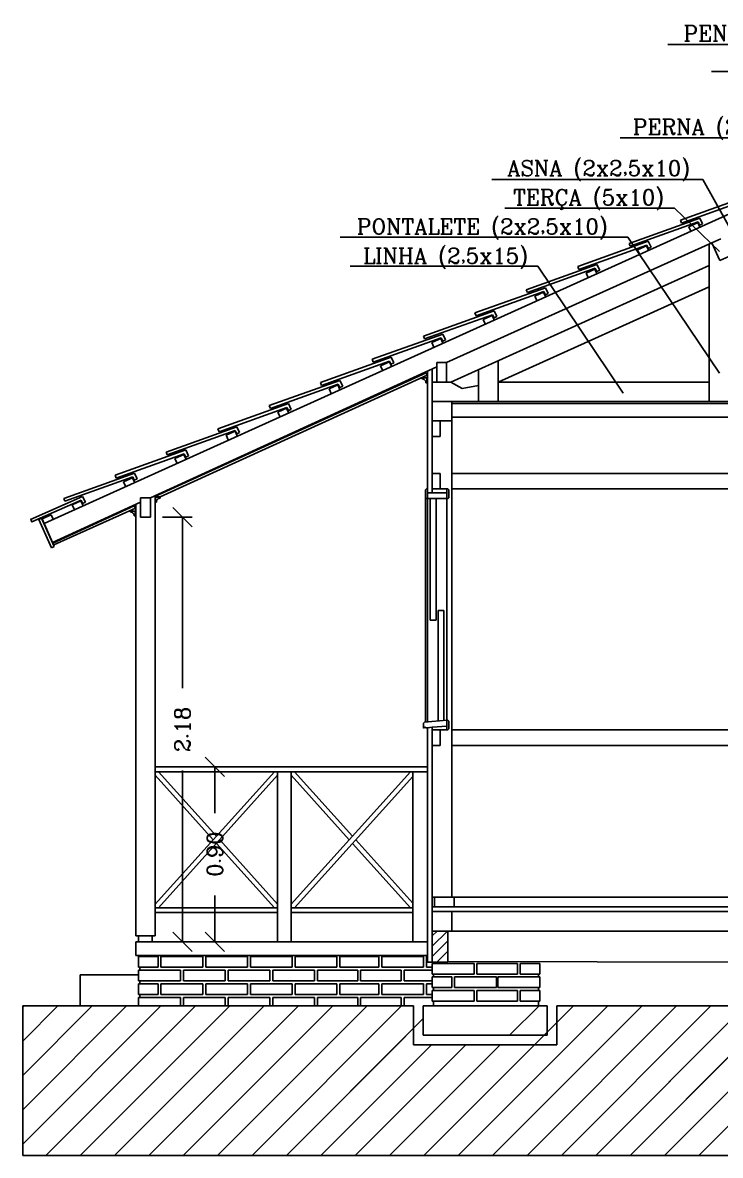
# Model space of a CAD drawing. Extents: x -7 to 226, y -20 to 32.
# Drawn here: x 127.57 to 131.15, y 0.23 to 6.06 of the extents above; entities that cross this region are included whole.
import ezdxf
from ezdxf.enums import TextEntityAlignment as Align

# ---------------------------------------------------------------- set-up
doc = ezdxf.new("R2010")
doc.units = 0
doc.header["$LTSCALE"] = 20
doc.linetypes.add('DASHED2', pattern=[0.375, 0.25, -0.125])
doc.layers.get('0').update_dxf_attribs({"linetype": 'CONTINUOUS'})
doc.layers.get('DEFPOINTS').update_dxf_attribs({"linetype": 'CONTINUOUS'})
for name, color, linetype in [('CONCRETO', 5, 'CONTINUOUS'), ('DIM', 244, 'CONTINUOUS'), ('MADEIRAME', 244, 'CONTINUOUS'), ('PAREDE', 250, 'CONTINUOUS'), ('PEDRA', 250, 'CONTINUOUS'), ('PISO', 30, 'CONTINUOUS'), ('TELHADO', 1, 'CONTINUOUS'), ('TEXTO', 244, 'CONTINUOUS'), ('VIEW', 210, 'CONTINUOUS'), ('VISTAL', 30, 'CONTINUOUS'), ('VISTAP', 244, 'CONTINUOUS')]:
    doc.layers.add(name, color=color, linetype=linetype)
doc.styles.add('ROMANC', font='romanc.shx', dxfattribs={"height": 0.08})
doc.dimstyles.new('ROMANC', dxfattribs={"dimtxt": 0.1, "dimasz": 0.18, "dimexe": 0.05, "dimexo": 0.0625, "dimgap": 0.09, "dimtad": 0, "dimzin": 0, "dimtxsty": 'ROMANC', "dimblk1": 'NONE', "dimblk2": 'NONE', "dimsah": 1, "dimcen": 0.09, "dimclrd": 244, "dimclre": 244, "dimclrt": 244, "dimazin": 3, "dimtfac": 1, "dimtdec": 4, "dimtofl": 0, "dimtmove": 0, "dimatfit": 3, "dimtolj": 1, "dimtzin": 0})

# ---------------------------------------------------------------- blocks, each defined once
blk = doc.blocks.new('*X4')
at = {"color": 0, "linetype": 'CONTINUOUS'}
for p, q in [((15.334, -15.0009), (15.4118, -14.9231)), ((15.334, -14.9478), (15.3588, -14.9231)), ((15.334, -15.0539), (15.414, -14.9739)), ((15.3579, -15.0831), (15.414, -15.0269)), ((15.4109, -15.0831), (15.414, -15.08))]:
    blk.add_line(p, q, dxfattribs=at)
blk = doc.blocks.new('*X3')
at = {"color": 0, "linetype": 'CONTINUOUS'}
for p, q in [((15.334, -15.0009), (15.4118, -14.9231)), ((15.334, -14.9478), (15.3588, -14.9231)), ((15.334, -15.0539), (15.414, -14.9739)), ((15.3579, -15.0831), (15.414, -15.0269)), ((15.4109, -15.0831), (15.414, -15.08))]:
    blk.add_line(p, q, dxfattribs=at)
blk = doc.blocks.new('*X2')
at = {"color": 0, "linetype": 'CONTINUOUS'}
for p, q in [((15.334, -15.0009), (15.4118, -14.9231)), ((15.334, -14.9478), (15.3588, -14.9231)), ((15.334, -15.0539), (15.414, -14.9739)), ((15.3579, -15.0831), (15.414, -15.0269)), ((15.4109, -15.0831), (15.414, -15.08))]:
    blk.add_line(p, q, dxfattribs=at)
blk = doc.blocks.new('_OBLIQUE')
at = {"color": 0, "linetype": 'BYBLOCK'}
blk.add_line((-0.5, -0.5), (0.5, 0.5), dxfattribs=at)
blk = doc.blocks.new('*D73')
at = {"color": 244, "linetype": 'BYBLOCK'}
for p, q in [((116.3535, -3.1709), (116.506, -3.1709)), ((116.456, -3.1709), (116.456, -4.0514)), ((116.456, -5.3557), (116.456, -4.4752)), ((116.3779, -5.3557), (116.506, -5.3557))]:
    blk.add_line(p, q, dxfattribs=at)
at = {"layer": 'DEFPOINTS', "color": 0, "linetype": 'BYBLOCK'}
for p in [(116.291, -3.1709), (116.3154, -5.3557), (116.456, -5.3557)]:
    blk.add_point(p, dxfattribs=at)
at = {"color": 244, "linetype": 'BYBLOCK', "xscale": 0.1, "yscale": 0.1, "zscale": 0.1}
for p, rotation in [((116.456, -3.1709), 90), ((116.456, -5.3557), 270)]:
    blk.add_blockref('_OBLIQUE', p, dxfattribs=dict(at, rotation=rotation))
at = {"color": 244, "linetype": 'BYBLOCK', "insert": (116.456, -4.2633), "char_height": 0.08, "attachment_point": 5, "rotation": 90, "style": 'ROMANC'}
blk.add_mtext('\\A1;2.18', dxfattribs=at)
blk = doc.blocks.new('*D82')
at = {"color": 244, "linetype": 'BYBLOCK'}
for p, q in [((135.0227, -9.8338), (135.3177, -9.8338)), ((135.2677, -9.8338), (135.2677, -10.0719)), ((135.2677, -10.7338), (135.2677, -10.4957)), ((135.0077, -10.7338), (135.3177, -10.7338))]:
    blk.add_line(p, q, dxfattribs=at)
at = {"layer": 'DEFPOINTS', "color": 0, "linetype": 'BYBLOCK'}
for p in [(134.9602, -9.8338), (134.9452, -10.7338), (135.2677, -10.7338)]:
    blk.add_point(p, dxfattribs=at)
at = {"color": 244, "linetype": 'BYBLOCK', "xscale": 0.1, "yscale": 0.1, "zscale": 0.1}
for p, rotation in [((135.2677, -9.8338), 90), ((135.2677, -10.7338), 270)]:
    blk.add_blockref('_OBLIQUE', p, dxfattribs=dict(at, rotation=rotation))
at = {"color": 244, "linetype": 'BYBLOCK', "insert": (135.2677, -10.2838), "char_height": 0.08, "attachment_point": 5, "rotation": 90, "style": 'ROMANC'}
blk.add_mtext('\\A1;0.90', dxfattribs=at)
blk = doc.blocks.new('*X110')
at = {"color": 0, "linetype": 'CONTINUOUS'}
for p, q in [((133.166, 0.2299), (134.2897, 1.3537)), ((133.3427, 0.2299), (134.4665, 1.3537)), ((133.3973, 1.3451), (133.4059, 1.3537)), ((133.3973, 1.1683), (133.5826, 1.3537)), ((133.3973, 0.9915), (133.7594, 1.3537)), ((133.4303, 0.8477), (133.9362, 1.3537)), ((133.4798, 0.7205), (134.113, 1.3537)), ((133.5195, 0.2299), (134.6114, 1.3217)), ((133.6963, 0.2299), (134.7881, 1.3217)), ((133.8731, 0.2299), (134.9649, 1.3217)), ((134.0499, 0.2299), (135.1417, 1.3217)), ((134.2266, 0.2299), (135.3185, 1.3217)), ((134.4034, 0.2299), (135.3817, 1.2082)), ((127.567, 0.2877), (128.2782, 0.999)), ((127.567, 0.4645), (128.1015, 0.999)), ((127.567, 0.6413), (127.9247, 0.999)), ((127.567, 0.8181), (127.7479, 0.999)), ((127.567, 0.9948), (127.5711, 0.999)), ((127.6859, 0.2299), (128.455, 0.999)), ((127.8627, 0.2299), (128.6318, 0.999)), ((128.0394, 0.2299), (128.8086, 0.999)), ((128.2162, 0.2299), (128.9853, 0.999)), ((128.393, 0.2299), (129.1621, 0.999)), ((128.5698, 0.2299), (129.3389, 0.999)), ((128.7466, 0.2299), (129.5157, 0.999)), ((129.8072, 0.2299), (130.5763, 0.999)), ((129.984, 0.2299), (130.7531, 0.999)), ((130.0715, 0.8477), (130.2228, 0.999)), ((130.1359, 0.7354), (130.3996, 0.999)), ((130.1608, 0.2299), (130.9299, 0.999)), ((130.3375, 0.2299), (131.1067, 0.999)), ((130.5143, 0.2299), (131.2834, 0.999)), ((130.6911, 0.2299), (131.4602, 0.999)), ((131.7518, 0.2299), (132.5209, 0.999)), ((131.9236, 0.9321), (131.9905, 0.999)), ((131.9285, 0.2299), (132.6977, 0.999)), ((132.0107, 0.8424), (132.1673, 0.999)), ((132.0107, 0.6656), (132.3441, 0.999)), ((132.1053, 0.2299), (132.8744, 0.999)), ((134.5802, 0.2299), (135.3817, 1.0314)), ((135.4641, 0.2299), (136.2332, 0.999)), ((135.6408, 0.2299), (136.41, 0.999)), ((135.6882, 0.9844), (135.7029, 0.999)), ((135.7284, 0.8477), (135.8796, 0.999)), ((135.7753, 0.7179), (136.0564, 0.999)), ((135.8176, 0.2299), (136.5867, 0.999)), ((129.5412, 0.8477), (129.6274, 0.934)), ((132.2821, 0.2299), (133.0267, 0.9745)), ((128.9233, 0.2299), (129.5372, 0.8437)), ((131.4857, 0.8477), (131.5021, 0.8641)), ((135.3748, 0.8477), (135.3817, 0.8547)), ((135.9944, 0.2299), (136.636, 0.8715)), ((130.8679, 0.2299), (131.4119, 0.7739)), ((134.757, 0.2299), (135.2915, 0.7645)), ((132.4589, 0.2299), (132.9365, 0.7076)), ((129.1001, 0.2299), (129.5372, 0.667)), ((129.2769, 0.2299), (129.6949, 0.6479)), ((129.4537, 0.2299), (129.8717, 0.6479)), ((129.6304, 0.2299), (130.0485, 0.6479)), ((131.0447, 0.2299), (131.4627, 0.6479)), ((131.2214, 0.2299), (131.6394, 0.6479)), ((131.3982, 0.2299), (131.8162, 0.6479)), ((131.575, 0.2299), (131.993, 0.6479)), ((132.6356, 0.2299), (133.0537, 0.6479)), ((132.8124, 0.2299), (133.2304, 0.6479)), ((132.9892, 0.2299), (133.4072, 0.6479)), ((134.9337, 0.2299), (135.3518, 0.6479)), ((135.1105, 0.2299), (135.5285, 0.6479)), ((135.2873, 0.2299), (135.7053, 0.6479)), ((136.1712, 0.2299), (136.636, 0.6947)), ((136.348, 0.2299), (136.636, 0.5179)), ((136.5247, 0.2299), (136.636, 0.3411))]:
    blk.add_line(p, q, dxfattribs=at)
blk = doc.blocks.new('*X181')
at = {"color": 0, "linetype": 'CONTINUOUS'}
for p, q in [((132.8124, 0.2299), (133.9362, 1.3537)), ((132.9892, 0.2299), (134.113, 1.3537)), ((133.166, 0.2299), (134.2897, 1.3537)), ((133.3405, 1.2883), (133.4059, 1.3537)), ((133.3405, 1.1115), (133.5826, 1.3537)), ((133.3427, 0.2299), (134.4665, 1.3537)), ((133.4451, 1.0394), (133.7594, 1.3537)), ((133.5195, 0.2299), (134.6114, 1.3217)), ((133.6963, 0.2299), (134.7881, 1.3217)), ((133.8731, 0.2299), (134.9649, 1.3217)), ((134.0499, 0.2299), (135.1417, 1.3217)), ((134.2266, 0.2299), (135.3185, 1.3217)), ((134.4034, 0.2299), (135.4953, 1.3217)), ((135.3997, 1.0494), (135.5097, 1.1594)), ((127.567, 0.2877), (128.2782, 0.999)), ((127.567, 0.4645), (128.1015, 0.999)), ((127.567, 0.6413), (127.9247, 0.999)), ((127.567, 0.8181), (127.7479, 0.999)), ((127.567, 0.9948), (127.5711, 0.999)), ((127.6859, 0.2299), (128.455, 0.999)), ((127.8627, 0.2299), (128.6318, 0.999)), ((128.0394, 0.2299), (128.8086, 0.999)), ((128.2162, 0.2299), (128.9853, 0.999)), ((128.393, 0.2299), (129.1621, 0.999)), ((128.5698, 0.2299), (129.3389, 0.999)), ((128.7466, 0.2299), (129.5157, 0.999)), ((129.8072, 0.2299), (130.5763, 0.999)), ((129.984, 0.2299), (130.7531, 0.999)), ((130.1608, 0.2299), (130.9299, 0.999)), ((130.3142, 0.9137), (130.3996, 0.999)), ((130.3375, 0.2299), (131.1067, 0.999)), ((131.2214, 0.2299), (131.9905, 0.999)), ((131.3982, 0.2299), (132.1673, 0.999)), ((131.575, 0.2299), (132.3441, 0.999)), ((131.7518, 0.2299), (132.5209, 0.999)), ((131.7658, 0.951), (131.8138, 0.999)), ((131.9285, 0.2299), (132.6977, 0.999)), ((132.1053, 0.2299), (132.8744, 0.999)), ((134.5802, 0.2299), (135.3975, 1.0473)), ((135.2873, 0.2299), (136.0564, 0.999)), ((135.4641, 0.2299), (136.2332, 0.999)), ((135.6408, 0.2299), (136.41, 0.999)), ((135.7853, 0.9047), (135.8796, 0.999)), ((135.8176, 0.2299), (136.5867, 0.999)), ((130.5143, 0.2299), (131.2658, 0.9813)), ((128.9233, 0.2299), (129.5772, 0.8837)), ((132.2821, 0.2299), (132.898, 0.8458)), ((134.757, 0.2299), (135.3975, 0.8705)), ((134.9337, 0.2299), (135.5669, 0.863)), ((135.1105, 0.2299), (135.7436, 0.863)), ((135.9944, 0.2299), (136.636, 0.8715)), ((129.1001, 0.2299), (129.6692, 0.799)), ((129.2769, 0.2299), (129.8459, 0.799)), ((129.4537, 0.2299), (130.0227, 0.799)), ((129.6304, 0.2299), (130.1995, 0.799)), ((130.6911, 0.2299), (131.2658, 0.8046)), ((130.8679, 0.2299), (131.4365, 0.7985)), ((131.0447, 0.2299), (131.6133, 0.7985)), ((132.4589, 0.2299), (133.0275, 0.7985)), ((132.6356, 0.2299), (133.2043, 0.7985)), ((136.1712, 0.2299), (136.636, 0.6947)), ((136.348, 0.2299), (136.636, 0.5179)), ((136.5247, 0.2299), (136.636, 0.3411))]:
    blk.add_line(p, q, dxfattribs=at)

msp = doc.modelspace()

# ---------------------------------------------------------------- linework, layer by layer
at = {"layer": 'CONCRETO', "color": 244, "linetype": 'CONTINUOUS'}
for p, q in [((129.7685, 4.209), (129.8271, 4.1751)), ((129.8271, 4.1751), (129.9116, 4.1906)), ((129.7733, 4.009), (129.7733, 4.109))]:
    msp.add_line(p, q, dxfattribs=at)
at = {"layer": 'CONCRETO'}
for p, q in [((130.2649, 0.9989), (129.6266, 0.9989)), ((129.6266, 0.9989), (129.6266, 0.849)), ((130.2649, 0.849), (130.2649, 0.9989))]:
    msp.add_line(p, q, dxfattribs=at)
at = {"layer": 'DIM', "linetype": 'CONTINUOUS'}
for p, q in [((128.2483, 1.359), (128.2483, 3.625)), ((128.1483, 1.359), (128.1483, 3.5793)), ((128.1483, 1.259), (128.1483, 1.329))]:
    msp.add_line(p, q, dxfattribs=at)
at = {"layer": 'DIM', "color": 244, "linetype": 'CONTINUOUS'}
for p, q in [((128.8783, 1.329), (128.8783, 2.204)), ((128.9483, 1.329), (128.9483, 2.204))]:
    msp.add_line(p, q, dxfattribs=at)
at = {"layer": 'MADEIRAME', "color": 30, "linetype": 'CONTINUOUS'}
for p, q in [((130.8844, 5.9466), (132.3318, 5.9466)), ((131.109, 5.8076), (132.2426, 5.8076)), ((130.6406, 5.4649), (131.6614, 5.4649)), ((129.9802, 5.2516), (131.0643, 5.2516)), ((131.0643, 5.2516), (131.3663, 4.7086)), ((130.0459, 5.1032), (130.9191, 5.1032)), ((129.1991, 4.9548), (130.6796, 4.9548)), ((130.6796, 4.9548), (131.1511, 4.2541)), ((129.2506, 4.8054), (130.2161, 4.8054)), ((130.2161, 4.8054), (130.6556, 4.1523)), ((129.6413, 4.2563), (129.6465, 4.2447)), ((128.25, 3.6222), (128.25, 3.6184)), ((128.25, 3.6184), (128.274, 3.6184)), ((128.1409, 3.5724), (128.1465, 3.5599)), ((127.663, 3.5081), (127.6493, 3.502))]:
    msp.add_line(p, q, dxfattribs=at)
at = {"layer": 'MADEIRAME'}
for p, q in [((127.677, 3.481), (132.6483, 5.7281)), ((130.9931, 5.0085), (131.0387, 5.0291)), ((129.7471, 4.309), (131.1116, 4.9248)), ((130.7288, 4.8892), (130.7744, 4.9098)), ((131.0983, 4.109), (131.0983, 4.9188)), ((129.7685, 4.209), (131.0983, 4.8091)), ((130.4645, 4.7699), (130.51, 4.7905)), ((130.0116, 4.209), (131.0983, 4.6994)), ((130.2001, 4.6506), (130.2457, 4.6712)), ((129.9358, 4.5313), (129.9814, 4.5519)), ((129.6715, 4.4121), (129.7171, 4.4326)), ((129.4072, 4.2928), (129.4527, 4.3133)), ((128.2238, 3.6138), (129.6971, 4.2865)), ((129.6733, 4.209), (129.7685, 4.209)), ((130.0116, 4.209), (131.0983, 4.209)), ((129.1428, 4.1735), (129.1884, 4.194)), ((129.6733, 4.109), (133.1883, 4.109)), ((129.7733, 4.099), (132.3483, 4.099)), ((128.8785, 4.0542), (128.9241, 4.0747)), ((129.6733, 4.009), (129.7733, 4.009)), ((128.6142, 3.9349), (128.6598, 3.9554)), ((128.3499, 3.8156), (128.3954, 3.8362)), ((128.0855, 3.6963), (128.1311, 3.7169)), ((127.7208, 3.3841), (128.1738, 3.591)), ((127.8212, 3.577), (127.8668, 3.5976)), ((127.6664, 3.5045), (127.7128, 3.5254))]:
    msp.add_line(p, q, dxfattribs=at)
at = {"layer": 'MADEIRAME', "linetype": 'CONTINUOUS'}
for p, q in [((131.0387, 5.0291), (131.049, 5.0063)), ((130.9931, 5.0085), (131.0034, 4.9857)), ((130.7744, 4.9098), (130.7847, 4.887)), ((130.7288, 4.8892), (130.7391, 4.8664)), ((130.51, 4.7905), (130.5203, 4.7677)), ((130.4645, 4.7699), (130.4748, 4.7471)), ((130.2457, 4.6712), (130.256, 4.6484)), ((130.2001, 4.6506), (130.2104, 4.6278)), ((129.9814, 4.5519), (129.9917, 4.5291)), ((129.9358, 4.5313), (129.9461, 4.5086)), ((129.7171, 4.4326), (129.7273, 4.4098)), ((129.6715, 4.4121), (129.6818, 4.3893)), ((130.0116, 4.109), (130.0116, 4.3187)), ((129.4072, 4.2928), (129.4174, 4.27)), ((129.9116, 4.109), (129.9116, 4.2736)), ((129.1428, 4.1735), (129.1531, 4.1507)), ((129.1884, 4.194), (129.1987, 4.1712)), ((128.8785, 4.0542), (128.8888, 4.0314)), ((128.9241, 4.0747), (128.9344, 4.052)), ((128.6142, 3.9349), (128.6245, 3.9121)), ((128.3499, 3.8156), (128.3601, 3.7928)), ((128.3954, 3.8362), (128.4057, 3.8134)), ((128.0855, 3.6963), (128.0958, 3.6735)), ((128.1311, 3.7169), (128.1414, 3.6941)), ((127.8212, 3.577), (127.8315, 3.5542)), ((127.6664, 3.5045), (127.7208, 3.3841))]:
    msp.add_line(p, q, dxfattribs=at)
at = {"layer": 'MADEIRAME', "color": 244, "linetype": 'CONTINUOUS'}
for p, q in [((129.4527, 4.3133), (129.463, 4.2905)), ((128.6598, 3.9554), (128.67, 3.9327)), ((127.8668, 3.5976), (127.8771, 3.5748)), ((127.7128, 3.5254), (127.7231, 3.5026)), ((128.2483, 1.5227), (128.8615, 2.204)), ((128.2483, 2.1853), (128.5465, 1.854)), ((128.2651, 2.204), (128.5633, 1.8727)), ((128.2651, 1.504), (128.8783, 2.1853)), ((128.9483, 1.5227), (129.5615, 2.204)), ((128.9483, 2.1853), (129.2465, 1.854)), ((128.9651, 2.204), (129.2633, 1.8727)), ((128.9651, 1.504), (129.5733, 2.1798)), ((128.5633, 1.8353), (128.8615, 1.504)), ((128.5801, 1.854), (128.8783, 1.5227)), ((129.2633, 1.8353), (129.5615, 1.504)), ((129.2801, 1.854), (129.5733, 1.5283))]:
    msp.add_line(p, q, dxfattribs=at)
at = {"layer": 'MADEIRAME', "color": 250, "linetype": 'CONTINUOUS'}
for p, q in [((129.6971, 4.309), (129.7471, 4.309)), ((129.6971, 4.209), (129.6971, 4.309)), ((129.7471, 4.309), (129.7471, 4.209)), ((128.1738, 3.6138), (128.2238, 3.6138)), ((128.1738, 3.5138), (128.1738, 3.6138)), ((128.2238, 3.6138), (128.2238, 3.5138)), ((128.1738, 3.5138), (128.2238, 3.5138))]:
    msp.add_line(p, q, dxfattribs=at)
at = {"layer": 'MADEIRAME', "color": 250}
for p, q in [((129.6733, 3.929), (129.7133, 3.929)), ((129.6483, 3.639), (129.6733, 3.639))]:
    msp.add_line(p, q, dxfattribs=at)
at = {"layer": 'PAREDE', "color": 30, "linetype": 'CONTINUOUS'}
for p, q in [((130.9501, 5.0419), (131.3132, 5.1717)), ((131.3049, 5.1521), (130.9558, 5.0271)), ((130.9191, 5.1032), (131.151, 4.881)), ((130.6857, 4.9226), (131.0489, 5.0524)), ((131.0406, 5.0328), (130.6915, 4.9078)), ((130.9558, 5.0271), (130.9501, 5.0419)), ((131.0406, 5.0328), (131.0486, 5.0161)), ((131.0632, 5.0228), (131.0486, 5.0161)), ((131.0489, 5.0524), (131.0632, 5.0228)), ((130.4214, 4.8034), (130.7846, 4.9331)), ((130.7762, 4.9135), (130.4271, 4.7885)), ((130.6915, 4.9078), (130.6857, 4.9226)), ((130.7762, 4.9135), (130.7843, 4.8968)), ((130.7988, 4.9035), (130.7843, 4.8968)), ((130.7846, 4.9331), (130.7988, 4.9035)), ((130.1571, 4.6841), (130.5202, 4.8138)), ((130.5119, 4.7942), (130.1628, 4.6692)), ((130.4271, 4.7885), (130.4214, 4.8034)), ((130.5119, 4.7942), (130.52, 4.7775)), ((130.5345, 4.7842), (130.52, 4.7775)), ((130.5202, 4.8138), (130.5345, 4.7842)), ((129.8928, 4.5648), (130.2559, 4.6945)), ((130.2476, 4.6749), (129.8985, 4.5499)), ((130.1628, 4.6692), (130.1571, 4.6841)), ((130.2476, 4.6749), (130.2556, 4.6582)), ((130.2702, 4.6649), (130.2556, 4.6582)), ((130.2559, 4.6945), (130.2702, 4.6649)), ((129.6284, 4.4455), (129.9916, 4.5752)), ((129.9833, 4.5556), (129.6341, 4.4306)), ((129.8985, 4.5499), (129.8928, 4.5648)), ((129.9833, 4.5556), (129.9913, 4.5389)), ((129.9916, 4.5752), (130.0059, 4.5456)), ((130.0059, 4.5456), (129.9913, 4.5389)), ((129.3641, 4.3262), (129.7273, 4.4559)), ((129.7189, 4.4364), (129.3698, 4.3113)), ((129.6341, 4.4306), (129.6284, 4.4455)), ((129.7189, 4.4364), (129.727, 4.4196)), ((129.7273, 4.4559), (129.7415, 4.4263)), ((129.7415, 4.4263), (129.727, 4.4196)), ((129.0982, 4.2069), (129.4613, 4.3367)), ((129.453, 4.3171), (129.1039, 4.192)), ((129.3698, 4.3113), (129.3641, 4.3262)), ((129.453, 4.3171), (129.461, 4.3004)), ((129.4613, 4.3367), (129.4756, 4.307)), ((129.4756, 4.307), (129.461, 4.3004)), ((128.8354, 4.0876), (129.1986, 4.2173)), ((129.1903, 4.1978), (128.8412, 4.0727)), ((129.1039, 4.192), (129.0982, 4.2069)), ((129.1903, 4.1978), (129.1983, 4.1811)), ((129.1986, 4.2173), (129.2129, 4.1877)), ((129.2129, 4.1877), (129.1983, 4.1811)), ((128.5711, 3.9683), (128.9343, 4.0981)), ((128.8412, 4.0727), (128.8354, 4.0876)), ((128.9343, 4.0981), (128.9485, 4.0684)), ((128.9259, 4.0785), (128.5768, 3.9534)), ((128.9259, 4.0785), (128.934, 4.0618)), ((128.9485, 4.0684), (128.934, 4.0618)), ((128.3052, 3.849), (128.6683, 3.9788)), ((128.5768, 3.9534), (128.5711, 3.9683)), ((128.6683, 3.9788), (128.6826, 3.9491)), ((128.66, 3.9592), (128.3109, 3.8342)), ((128.66, 3.9592), (128.6681, 3.9425)), ((128.6826, 3.9491), (128.6681, 3.9425)), ((128.0425, 3.7297), (128.4056, 3.8595)), ((128.3109, 3.8342), (128.3052, 3.849)), ((128.4056, 3.8595), (128.4199, 3.8298)), ((128.3973, 3.8399), (128.0482, 3.7149)), ((128.3973, 3.8399), (128.4053, 3.8232)), ((128.4199, 3.8298), (128.4053, 3.8232)), ((127.7781, 3.6104), (128.1413, 3.7402)), ((128.1413, 3.7402), (128.1556, 3.7105)), ((128.133, 3.7206), (127.7839, 3.5956)), ((128.0482, 3.7149), (128.0425, 3.7297)), ((128.133, 3.7206), (128.141, 3.7039)), ((128.1556, 3.7105), (128.141, 3.7039)), ((127.6079, 3.5025), (127.8754, 3.6209)), ((127.8754, 3.6209), (127.8896, 3.5912)), ((127.867, 3.6013), (127.6148, 3.4899)), ((127.7839, 3.5956), (127.7781, 3.6104)), ((127.867, 3.6013), (127.8751, 3.5846)), ((127.8896, 3.5912), (127.8751, 3.5846)), ((127.6146, 3.4881), (127.6089, 3.503))]:
    msp.add_line(p, q, dxfattribs=at)
at = {"layer": 'PAREDE', "linetype": 'CONTINUOUS'}
for p, q in [((131.1116, 4.9248), (131.1572, 4.9454)), ((131.1527, 4.8337), (131.1984, 4.8543))]:
    msp.add_line(p, q, dxfattribs=at)
at = {"layer": 'PAREDE'}
for p, q in [((129.6733, 4.009), (129.7133, 4.009)), ((129.6483, 2.4303), (129.6733, 2.4325))]:
    msp.add_line(p, q, dxfattribs=at)
at = {"layer": 'PAREDE', "color": 244}
msp.add_line((129.6333, 2.4591), (129.7483, 2.4691), dxfattribs=at)
at = {"layer": 'PEDRA'}
for p, q in [((129.6483, 3.639), (129.6483, 4.2644)), ((129.6733, 3.639), (129.6733, 4.2757)), ((129.7133, 3.929), (129.7133, 4.009)), ((129.6483, 1.224), (129.6483, 2.4303)), ((129.6733, 1.224), (129.6733, 2.4325)), ((133.1883, 1.484), (129.6733, 1.484)), ((133.1883, 1.384), (129.6733, 1.384)), ((129.7533, 1.224), (129.7533, 1.384)), ((129.7533, 1.224), (129.6483, 1.224))]:
    msp.add_line(p, q, dxfattribs=at)
at = {"layer": 'PEDRA', "color": 244}
for p, q in [((129.7133, 3.659), (129.7133, 3.739)), ((129.7133, 2.3391), (129.7133, 2.4191)), ((129.5733, 1.329), (129.5733, 2.204))]:
    msp.add_line(p, q, dxfattribs=at)
at = {"layer": 'PISO', "color": 30}
msp.add_line((134.7683, 1.509), (129.6853, 1.509), dxfattribs=at)
at = {"layer": 'TELHADO', "color": 30, "linetype": 'CONTINUOUS'}
msp.add_line((129.7533, 1.2271), (133.2042, 1.2215), dxfattribs=at)
at = {"layer": 'VIEW', "color": 30, "linetype": 'CONTINUOUS'}
for p, q in [((129.7733, 3.739), (132.2233, 3.739)), ((129.7733, 3.659), (132.2233, 3.659)), ((129.7733, 2.4191), (132.2233, 2.4191)), ((129.7733, 2.3391), (132.2233, 2.3391))]:
    msp.add_line(p, q, dxfattribs=at)
at = {"layer": 'VISTAL', "linetype": 'CONTINUOUS'}
msp.add_line((129.7733, 4.029), (132.2233, 4.029), dxfattribs=at)
at = {"layer": 'VISTAL'}
for p, q in [((129.6383, 3.614), (129.6383, 2.4595)), ((129.6733, 1.559), (132.2233, 1.559))]:
    msp.add_line(p, q, dxfattribs=at)
at = {"layer": 'VISTAL', "color": 244, "linetype": 'CONTINUOUS'}
for p, q in [((128.1633, 1.329), (128.1633, 1.359)), ((128.2333, 1.329), (128.2333, 1.359)), ((128.1483, 1.329), (129.6483, 1.329)), ((128.1483, 1.259), (129.6483, 1.259))]:
    msp.add_line(p, q, dxfattribs=at)
at = {"layer": 'VISTAP', "color": 250}
msp.add_line((131.1527, 4.8337), (131.1116, 4.9248), dxfattribs=at)
at = {"layer": 'VISTAP', "color": 30}
for p, q in [((128.25, 3.6222), (129.6413, 4.2563)), ((128.274, 3.6184), (129.6465, 4.2447)), ((129.7733, 1.559), (129.7733, 4.099)), ((127.7226, 3.3805), (128.1409, 3.5724)), ((127.727, 3.3716), (128.1465, 3.5599)), ((129.7853, 1.509), (129.7853, 1.553))]:
    msp.add_line(p, q, dxfattribs=at)
at = {"layer": 'VISTAP', "color": 30, "linetype": 'DASHED2'}
for p, q in [((129.6205, 4.2302), (129.6455, 4.2302)), ((129.6205, 4.2302), (129.6205, 4.2253)), ((129.6455, 4.2052), (129.6405, 4.2052)), ((129.6455, 4.2302), (129.6455, 4.2052)), ((128.2497, 3.5914), (128.2497, 3.6164)), ((128.2497, 3.6164), (128.2747, 3.6164)), ((128.2747, 3.6164), (128.2747, 3.6114)), ((128.2497, 3.5914), (128.2546, 3.5914)), ((127.6493, 3.502), (127.715, 3.356)), ((127.663, 3.5081), (127.7287, 3.3622)), ((128.1205, 3.5454), (128.1205, 3.5405)), ((128.1205, 3.5454), (128.1455, 3.5454)), ((128.1455, 3.5204), (128.1405, 3.5204)), ((128.1455, 3.5454), (128.1455, 3.5204)), ((127.7226, 3.3805), (127.727, 3.3716)), ((127.7287, 3.3622), (127.7153, 3.3555))]:
    msp.add_line(p, q, dxfattribs=at)
at = {"layer": 'VISTAP', "color": 244}
for p, q in [((129.6733, 3.739), (129.7133, 3.739)), ((129.6433, 3.659), (129.6383, 3.654)), ((129.6383, 3.654), (129.6383, 3.614)), ((129.6383, 3.614), (129.6433, 3.609)), ((129.6433, 3.659), (129.6483, 3.659)), ((129.6483, 3.639), (129.6483, 2.4604)), ((129.6733, 3.659), (129.7483, 3.659)), ((129.6733, 3.639), (129.7483, 3.639)), ((129.7483, 3.659), (129.7483, 2.4191)), ((129.7533, 3.659), (129.7483, 3.659)), ((129.7533, 3.659), (129.7583, 3.654)), ((129.7533, 3.609), (129.7583, 3.614)), ((129.7583, 3.654), (129.7583, 3.614)), ((129.6433, 3.609), (129.7483, 3.609)), ((129.7533, 3.609), (129.7483, 3.609)), ((129.7533, 2.4691), (129.7483, 2.4691)), ((129.7533, 2.4691), (129.7583, 2.4641)), ((129.7583, 2.4641), (129.7583, 2.4241)), ((129.7533, 2.4191), (129.6733, 2.4191)), ((129.7533, 2.4191), (129.7583, 2.4241)), ((129.7133, 2.3391), (129.6733, 2.3391)), ((129.6483, 2.229), (128.2483, 2.229)), ((129.6483, 2.204), (128.2483, 2.204)), ((128.8783, 1.504), (128.2483, 1.504)), ((128.8783, 1.479), (128.2483, 1.479)), ((129.5733, 1.504), (128.9483, 1.504)), ((129.5733, 1.479), (128.9483, 1.479)), ((129.7733, 1.384), (129.7733, 1.484)), ((129.6483, 1.329), (128.1483, 1.329)), ((127.567, 0.999), (127.567, 0.2299)), ((129.5772, 0.999), (127.567, 0.999)), ((129.5772, 0.799), (129.5772, 0.999)), ((130.3142, 0.999), (131.2658, 0.999)), ((130.3142, 0.799), (130.3142, 0.999)), ((129.5772, 0.799), (130.3142, 0.799)), ((127.567, 0.2299), (136.636, 0.2299))]:
    msp.add_line(p, q, dxfattribs=at)
at = {"layer": 'VISTAP'}
for p, q in [((129.6633, 3.609), (129.6633, 2.984)), ((129.6933, 3.609), (129.6933, 2.984)), ((129.7033, 3.034), (129.7333, 3.034)), ((129.7033, 3.034), (129.7033, 2.4652)), ((129.7333, 3.034), (129.7333, 2.4678)), ((129.6633, 2.984), (129.6933, 2.984)), ((129.6333, 2.4591), (129.6283, 2.4536)), ((129.6283, 2.4536), (129.6283, 2.4285)), ((129.6283, 2.4285), (129.6321, 2.4289)), ((129.6401, 2.4295), (129.6483, 2.4303)), ((129.6733, 2.4325), (129.7483, 2.439)), ((129.6793, 1.559), (129.6733, 1.559)), ((129.6853, 1.509), (129.6853, 1.553)), ((129.6853, 1.509), (129.6733, 1.509)), ((129.6733, 1.2178), (129.6733, 1.1628)), ((129.6733, 1.2178), (129.8883, 1.2178)), ((129.8883, 1.2178), (129.8883, 1.1628)), ((129.9033, 1.2178), (129.9033, 1.1628)), ((129.9033, 1.2178), (130.1113, 1.2178)), ((130.1113, 1.2178), (130.1113, 1.1628)), ((130.1263, 1.2178), (130.1263, 1.1628)), ((130.1263, 1.2178), (130.2263, 1.2178)), ((130.2263, 1.2178), (130.2263, 1.1628)), ((129.6733, 1.1628), (129.8883, 1.1628)), ((129.6733, 1.1478), (129.6733, 1.0928)), ((129.6733, 1.1478), (129.7733, 1.1478)), ((129.6803, 1.1628), (129.6803, 1.1478)), ((129.7733, 1.1478), (129.7733, 1.0928)), ((129.7883, 1.1478), (130.0033, 1.1478)), ((129.7883, 1.1478), (129.7883, 1.0928)), ((129.9033, 1.1628), (130.1113, 1.1628)), ((130.0033, 1.1478), (130.0033, 1.0928)), ((130.0113, 1.1478), (130.0113, 1.0928)), ((130.0113, 1.1478), (130.2263, 1.1478)), ((130.1263, 1.1628), (130.2263, 1.1628)), ((130.2193, 1.1628), (130.2193, 1.1478)), ((130.2263, 1.1478), (130.2263, 1.0928)), ((129.6733, 1.0928), (129.7733, 1.0928)), ((129.6733, 1.0778), (129.6733, 1.0228)), ((129.6733, 1.0778), (129.8883, 1.0778)), ((129.6803, 1.0928), (129.6803, 1.0778)), ((129.7883, 1.0928), (130.0033, 1.0928)), ((129.8883, 1.0778), (129.8883, 1.0228)), ((129.9033, 1.0778), (130.1113, 1.0778)), ((129.9033, 1.0778), (129.9033, 1.0228)), ((130.0113, 1.0928), (130.2263, 1.0928)), ((130.1113, 1.0778), (130.1113, 1.0228)), ((130.1263, 1.0778), (130.1263, 1.0228)), ((130.1263, 1.0778), (130.2263, 1.0778)), ((130.2193, 1.0928), (130.2193, 1.0778)), ((130.2263, 1.0778), (130.2263, 1.0228)), ((129.6733, 1.0228), (129.8883, 1.0228)), ((129.6803, 1.0228), (129.6803, 0.9989)), ((129.9033, 1.0228), (130.1113, 1.0228)), ((130.1263, 1.0228), (130.2263, 1.0228)), ((130.2193, 1.0228), (130.2193, 0.9989))]:
    msp.add_line(p, q, dxfattribs=at)
at = {"layer": 'VISTAP', "color": 244, "linetype": 'CONTINUOUS'}
for p, q in [((128.2483, 1.359), (128.1483, 1.359)), ((128.1633, 1.2528), (128.2633, 1.2528)), ((128.1633, 1.2528), (128.1633, 1.1978)), ((128.2633, 1.2528), (128.2633, 1.1978)), ((128.2783, 1.2528), (128.2783, 1.1978)), ((128.2783, 1.2528), (128.4933, 1.2528)), ((128.4933, 1.2528), (128.4933, 1.1978)), ((128.5083, 1.2528), (128.7233, 1.2528)), ((128.5083, 1.2528), (128.5083, 1.1978)), ((128.7233, 1.2528), (128.7233, 1.1978)), ((128.7383, 1.2528), (128.9533, 1.2528)), ((128.7383, 1.2528), (128.7383, 1.1978)), ((128.9533, 1.2528), (128.9533, 1.1978)), ((128.9683, 1.2528), (128.9683, 1.1978)), ((128.9683, 1.2528), (129.1833, 1.2528)), ((129.1833, 1.2528), (129.1833, 1.1978)), ((129.1983, 1.2528), (129.2983, 1.2528)), ((129.1983, 1.2528), (129.1983, 1.1978)), ((129.2983, 1.2528), (129.3983, 1.2528)), ((129.3983, 1.2528), (129.3983, 1.1978)), ((129.4133, 1.2528), (129.6283, 1.2528)), ((129.4133, 1.2528), (129.4133, 1.1978)), ((129.6283, 1.2528), (129.6283, 1.1978)), ((129.6433, 1.2528), (129.6433, 1.1978)), ((128.1633, 1.1978), (128.2633, 1.1978)), ((128.1633, 1.1828), (128.3783, 1.1828)), ((128.1633, 1.1828), (128.1633, 1.1278)), ((128.1633, 1.1827), (128.2498, 1.1827)), ((128.1697, 1.1978), (128.1697, 1.1827)), ((128.2306, 1.1978), (128.2633, 1.1978)), ((128.2783, 1.1978), (128.3498, 1.1978)), ((128.2783, 1.1978), (128.3306, 1.1978)), ((128.3456, 1.1978), (128.4933, 1.1978)), ((128.3783, 1.1828), (128.3783, 1.1278)), ((128.3933, 1.1828), (128.3933, 1.1278)), ((128.3933, 1.1828), (128.6083, 1.1828)), ((128.5083, 1.1978), (128.7233, 1.1978)), ((128.6083, 1.1828), (128.6083, 1.1278)), ((128.6233, 1.1828), (128.8383, 1.1828)), ((128.6233, 1.1828), (128.6233, 1.1278)), ((128.7383, 1.1978), (128.9533, 1.1978)), ((128.8383, 1.1828), (128.8383, 1.1278)), ((128.8533, 1.1828), (128.8533, 1.1278)), ((128.8533, 1.1828), (129.0683, 1.1828)), ((128.9683, 1.1978), (129.1833, 1.1978)), ((129.0683, 1.1828), (129.0683, 1.1278)), ((129.0833, 1.1828), (129.0833, 1.1278)), ((129.0833, 1.1828), (129.2908, 1.1828)), ((129.1983, 1.1978), (129.2983, 1.1978)), ((129.2908, 1.1828), (129.2908, 1.1278)), ((129.2983, 1.1978), (129.3983, 1.1978)), ((129.3047, 1.1828), (129.3047, 1.1278)), ((129.3047, 1.1828), (129.5133, 1.1828)), ((129.3047, 1.1827), (129.3848, 1.1827)), ((129.3656, 1.1978), (129.3983, 1.1978)), ((129.4133, 1.1978), (129.4656, 1.1978)), ((129.4133, 1.1978), (129.4848, 1.1978)), ((129.4806, 1.1978), (129.6283, 1.1978)), ((129.5133, 1.1828), (129.5133, 1.1278)), ((129.5283, 1.1828), (129.5283, 1.1278)), ((129.5283, 1.1828), (129.6733, 1.1828)), ((129.6433, 1.1978), (129.6733, 1.1978)), ((128.1633, 1.1278), (128.3783, 1.1278)), ((128.1633, 1.1128), (128.2633, 1.1128)), ((128.1633, 1.1128), (128.1633, 1.0578)), ((128.1697, 1.1278), (128.1697, 1.1128)), ((128.2633, 1.1128), (128.2633, 1.0578)), ((128.2783, 1.1128), (128.4933, 1.1128)), ((128.2783, 1.1128), (128.2783, 1.0578)), ((128.3933, 1.1278), (128.6083, 1.1278)), ((128.4933, 1.1128), (128.4933, 1.0578)), ((128.5083, 1.1128), (128.7233, 1.1128)), ((128.5083, 1.1128), (128.5083, 1.0578)), ((128.6233, 1.1278), (128.8383, 1.1278)), ((128.7233, 1.1128), (128.7233, 1.0578)), ((128.7383, 1.1128), (128.9533, 1.1128)), ((128.7383, 1.1128), (128.7383, 1.0578)), ((128.8533, 1.1278), (129.0683, 1.1278)), ((128.9533, 1.1128), (128.9533, 1.0578)), ((128.9683, 1.1128), (128.9683, 1.0578)), ((128.9683, 1.1128), (129.1833, 1.1128)), ((129.0833, 1.1278), (129.2908, 1.1278)), ((129.1833, 1.1128), (129.1833, 1.0578)), ((129.1983, 1.1128), (129.2908, 1.1128)), ((129.1983, 1.1128), (129.1983, 1.0578)), ((129.2908, 1.1128), (129.3983, 1.1128)), ((129.3047, 1.1278), (129.5133, 1.1278)), ((129.3983, 1.1128), (129.3983, 1.0578)), ((129.4133, 1.1128), (129.4133, 1.0578)), ((129.4133, 1.1128), (129.6283, 1.1128)), ((129.5283, 1.1278), (129.6733, 1.1278)), ((129.6283, 1.1128), (129.6283, 1.0578)), ((129.6433, 1.1128), (129.6433, 1.0578)), ((129.6433, 1.1128), (129.6733, 1.1128)), ((128.1633, 1.0578), (128.2633, 1.0578)), ((128.1697, 1.0578), (128.1697, 1.0428)), ((128.2306, 1.0578), (128.2633, 1.0578)), ((128.2783, 1.0578), (128.3306, 1.0578)), ((128.2783, 1.0578), (128.3498, 1.0578)), ((128.3456, 1.0578), (128.4933, 1.0578)), ((128.5083, 1.0578), (128.7233, 1.0578)), ((128.7383, 1.0578), (128.9533, 1.0578)), ((128.9683, 1.0578), (129.1833, 1.0578)), ((129.1983, 1.0578), (129.2983, 1.0578)), ((129.2983, 1.0578), (129.3983, 1.0578)), ((129.3656, 1.0578), (129.3983, 1.0578)), ((129.4133, 1.0578), (129.4848, 1.0578)), ((129.4133, 1.0578), (129.4656, 1.0578)), ((129.4806, 1.0578), (129.6283, 1.0578)), ((129.6433, 1.0578), (129.6733, 1.0578)), ((128.1633, 1.0428), (128.3783, 1.0428)), ((128.1633, 1.0428), (128.1633, 1.0004)), ((128.3783, 1.0428), (128.3783, 1.0004)), ((128.3933, 1.0428), (128.3933, 1.0004)), ((128.3933, 1.0428), (128.6083, 1.0428)), ((128.6083, 1.0428), (128.6083, 1.0004)), ((128.6233, 1.0428), (128.6233, 1.0004)), ((128.6233, 1.0428), (128.8383, 1.0428)), ((128.8383, 1.0428), (128.8383, 1.0004)), ((128.8533, 1.0428), (128.8533, 1.0004)), ((128.8533, 1.0428), (129.0683, 1.0428)), ((129.0683, 1.0428), (129.0683, 1.0004)), ((129.0833, 1.0428), (129.0833, 1.0004)), ((129.0833, 1.0428), (129.2908, 1.0428)), ((129.2908, 1.0428), (129.2908, 1.0004)), ((129.3047, 1.0428), (129.3047, 1.0004)), ((129.3047, 1.0428), (129.5133, 1.0428)), ((129.5133, 1.0428), (129.5133, 1.0004)), ((129.5283, 1.0428), (129.5283, 1.0004)), ((129.5283, 1.0428), (129.6733, 1.0428))]:
    msp.add_line(p, q, dxfattribs=at)
at = {"layer": 'VISTAP', "color": 30, "linetype": 'CONTINUOUS'}
for p, q in [((127.8625, 1.1587), (127.8625, 0.9987)), ((128.1625, 1.1587), (127.8625, 1.1587))]:
    msp.add_line(p, q, dxfattribs=at)
at = {"layer": 'VISTAP', "color": 5}
msp.add_line((129.6266, 0.849), (130.2649, 0.849), dxfattribs=at)
at = {"layer": 'VISTAP', "color": 30, "linetype": 'DASHED2'}
for centre, start, end in [((129.6205, 4.2052), 0, 90), ((128.2747, 3.5914), 90, 180), ((128.1205, 3.5204), 0, 90)]:
    msp.add_arc(centre, 0.0201, start, end, dxfattribs=at)
at = {"layer": 'VISTAP', "color": 244}
msp.add_arc((129.6361, 2.4292), 0.004, 5, 185, dxfattribs=at)
at = {"layer": 'VISTAP'}
msp.add_arc((129.6793, 1.553), 0.006, 0, 90, dxfattribs=at)
at = {"layer": 'VISTAP', "color": 30}
msp.add_arc((129.7793, 1.553), 0.006, 0, 90, dxfattribs=at)

# ---------------------------------------------------------------- block references
at = {"layer": 'MADEIRAME', "color": 30, "linetype": 'CONTINUOUS'}
msp.add_blockref('*X181', (0, 0), dxfattribs=at)
at = {"layer": 'VIEW', "color": 30, "linetype": 'CONTINUOUS'}
msp.add_blockref('*X110', (0, 0), dxfattribs=at)
at = {"layer": 'VISTAP', "linetype": 'CONTINUOUS'}
for name in ['*X4', '*X3', '*X2']:
    msp.add_blockref(name, (114.3393, 16.3071), dxfattribs=at)

# ---------------------------------------------------------------- texts
at = {"layer": 'TEXTO', "linetype": 'CONTINUOUS', "style": 'ROMANC'}
for s, p in [('PENDURAL (2x2,5x10)', (131.59, 5.9973)), ('PERNA (2,5x15)', (131.1501, 5.5163)), ('ASNA (2x2,5x10)', (130.5307, 5.3036)), ('TERÇA (5x10)', (130.4795, 5.1536)), ('PONTALETE (2x2,5x10)', (129.9313, 5.0038)), ('LINHA (2,5x15)', (129.7439, 4.853))]:
    msp.add_text(s, height=0.08, dxfattribs=at).set_placement(p, align=Align.MIDDLE)

# ---------------------------------------------------------------- dimensions: what is measured, and where the dimension line sits
at = {"layer": 'MADEIRAME', "color": 30, "linetype": 'CONTINUOUS'}
for base, p1, p2, picture, middle, set_off in [((128.3889, 1.329), (128.2238, 3.5138), (128.2483, 1.329), '*D73', (128.3889, 2.4214), (11.9329, 6.6847)), ((128.5559, 1.329), (128.2483, 2.229), (128.2333, 1.329), '*D82', (128.5559, 1.779), (-6.7119, 12.0628))]:
    dim = msp.add_linear_dim(base=base, p1=p1, p2=p2, angle=90, dimstyle='ROMANC', override={"dimasz": 0.1, "dimblk1": 'OBLIQUE', "dimblk2": 'OBLIQUE'}, dxfattribs=at)
    dim.commit()
    dim.dimension.update_dxf_attribs({"geometry": picture, "text_midpoint": middle, "insert": set_off})

doc.saveas('drawing.dxf')
